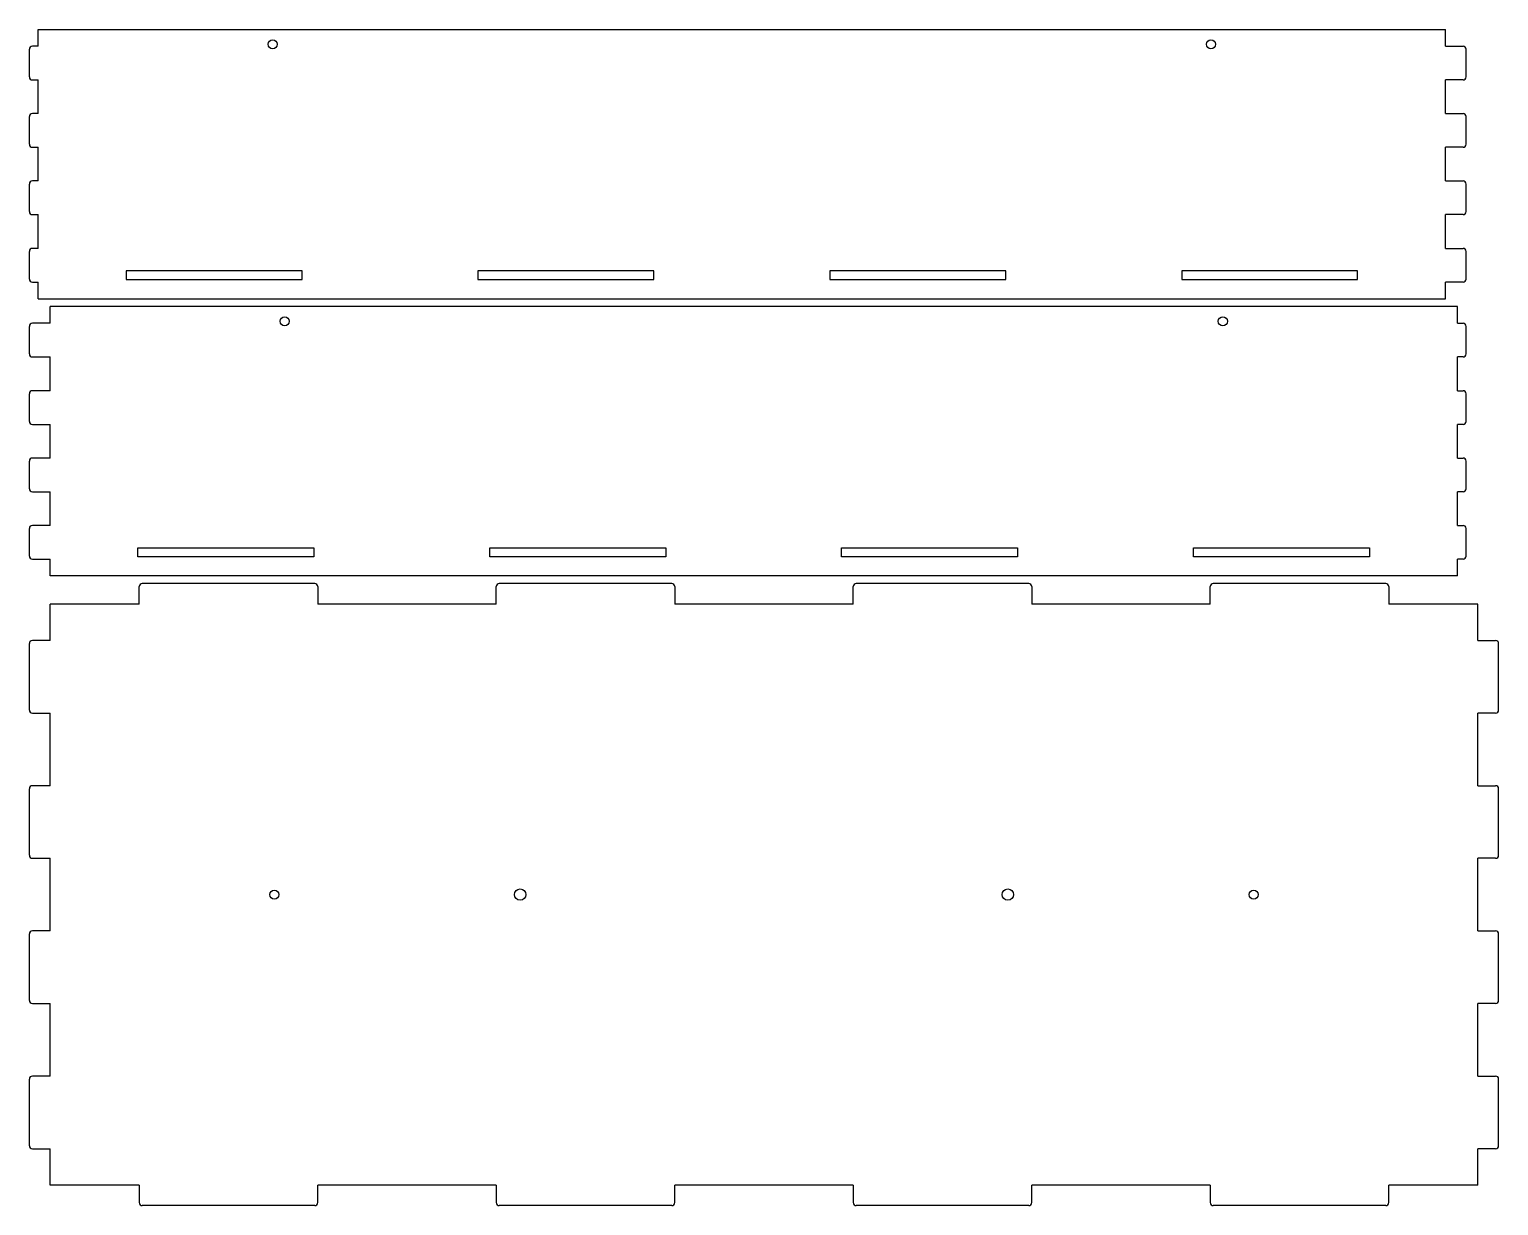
# Model space of a CAD drawing. Header units: millimetres. Extents: x 0 to 969, y 0 to 776.
import ezdxf

# ---------------------------------------------------------------- set-up
doc = ezdxf.new("R2010")
doc.units = ezdxf.units.MM
doc.layers.add('SheetCutProfiles', color=7, linetype='CONTINUOUS')

msp = doc.modelspace()

# ---------------------------------------------------------------- linework, layer by layer
at = {"layer": 'SheetCutProfiles'}
for p, q in [((5.8, 776), (934.2, 776)), ((5.8, 764.8875), (5.8, 776)), ((934.2, 764.8875), (934.2, 776)), ((0, 744.6625), (0, 762.8875)), ((5.8, 764.8875), (2, 764.8875)), ((934.2, 764.8875), (945.8, 764.8875)), ((947.8, 744.6625), (947.8, 762.8875)), ((2, 742.6625), (5.8, 742.6625)), ((5.8, 720.4375), (5.8, 742.6625)), ((934.2, 720.4375), (934.2, 742.6625)), ((945.8, 742.6625), (934.2, 742.6625)), ((0, 700.2125), (0, 718.4375)), ((5.8, 720.4375), (2, 720.4375)), ((934.2, 720.4375), (945.8, 720.4375)), ((947.8, 700.2125), (947.8, 718.4375)), ((2, 698.2125), (5.8, 698.2125)), ((5.8, 675.9875), (5.8, 698.2125)), ((934.2, 675.9875), (934.2, 698.2125)), ((945.8, 698.2125), (934.2, 698.2125)), ((0, 655.7625), (0, 673.9875)), ((5.8, 675.9875), (2, 675.9875)), ((934.2, 675.9875), (945.8, 675.9875)), ((947.8, 655.7625), (947.8, 673.9875)), ((2, 653.7625), (5.8, 653.7625)), ((5.8, 631.5375), (5.8, 653.7625)), ((934.2, 631.5375), (934.2, 653.7625)), ((945.8, 653.7625), (934.2, 653.7625)), ((5.8, 631.5375), (2, 631.5375)), ((934.2, 631.5375), (945.8, 631.5375)), ((0, 611.3125), (0, 629.5375)), ((947.8, 611.3125), (947.8, 629.5375)), ((179.875, 616.7), (63.825, 616.7)), ((63.825, 616.7), (63.825, 610.9)), ((63.825, 610.9), (179.875, 610.9)), ((179.875, 610.9), (179.875, 616.7)), ((411.975, 616.7), (295.925, 616.7)), ((295.925, 616.7), (295.925, 610.9)), ((295.925, 610.9), (411.975, 610.9)), ((411.975, 610.9), (411.975, 616.7)), ((644.075, 616.7), (528.025, 616.7)), ((528.025, 616.7), (528.025, 610.9)), ((528.025, 610.9), (644.075, 610.9)), ((644.075, 610.9), (644.075, 616.7)), ((876.175, 616.7), (760.125, 616.7)), ((760.125, 616.7), (760.125, 610.9)), ((760.125, 610.9), (876.175, 610.9)), ((876.175, 610.9), (876.175, 616.7)), ((2, 609.3125), (5.8, 609.3125)), ((5.8, 598.2), (5.8, 609.3125)), ((934.2, 598.2), (934.2, 609.3125)), ((945.8, 609.3125), (934.2, 609.3125)), ((5.8, 598.2), (934.2, 598.2)), ((13.6, 582.0875), (13.6, 593.2)), ((942, 593.2), (13.6, 593.2)), ((942, 582.0875), (942, 593.2)), ((13.6, 582.0875), (2, 582.0875)), ((942, 582.0875), (945.8, 582.0875)), ((0, 561.8625), (0, 580.0875)), ((947.8, 561.8625), (947.8, 580.0875)), ((2, 559.8625), (13.6, 559.8625)), ((13.6, 537.6375), (13.6, 559.8625)), ((945.8, 559.8625), (942, 559.8625)), ((942, 537.6375), (942, 559.8625)), ((0, 517.4125), (0, 535.6375)), ((13.6, 537.6375), (2, 537.6375)), ((942, 537.6375), (945.8, 537.6375)), ((947.8, 517.4125), (947.8, 535.6375)), ((2, 515.4125), (13.6, 515.4125)), ((13.6, 493.1875), (13.6, 515.4125)), ((945.8, 515.4125), (942, 515.4125)), ((942, 493.1875), (942, 515.4125)), ((0, 472.9625), (0, 491.1875)), ((13.6, 493.1875), (2, 493.1875)), ((942, 493.1875), (945.8, 493.1875)), ((947.8, 472.9625), (947.8, 491.1875)), ((2, 470.9625), (13.6, 470.9625)), ((13.6, 448.7375), (13.6, 470.9625)), ((945.8, 470.9625), (942, 470.9625)), ((942, 448.7375), (942, 470.9625)), ((0, 428.5125), (0, 446.7375)), ((13.6, 448.7375), (2, 448.7375)), ((942, 448.7375), (945.8, 448.7375)), ((947.8, 428.5125), (947.8, 446.7375)), ((2, 426.5125), (13.6, 426.5125)), ((13.6, 415.4), (13.6, 426.5125)), ((71.625, 433.9), (187.675, 433.9)), ((71.625, 428.1), (71.625, 433.9)), ((187.675, 428.1), (71.625, 428.1)), ((187.675, 433.9), (187.675, 428.1)), ((303.725, 433.9), (419.775, 433.9)), ((303.725, 428.1), (303.725, 433.9)), ((419.775, 428.1), (303.725, 428.1)), ((419.775, 433.9), (419.775, 428.1)), ((535.825, 433.9), (651.875, 433.9)), ((535.825, 428.1), (535.825, 433.9)), ((651.875, 428.1), (535.825, 428.1)), ((651.875, 433.9), (651.875, 428.1)), ((767.925, 433.9), (883.975, 433.9)), ((767.925, 428.1), (767.925, 433.9)), ((883.975, 428.1), (767.925, 428.1)), ((883.975, 433.9), (883.975, 428.1)), ((945.8, 426.5125), (942, 426.5125)), ((942, 415.4), (942, 426.5125)), ((942, 415.4), (13.6, 415.4)), ((72.475, 396.8), (72.475, 408.4)), ((188.225, 410.4), (74.475, 410.4)), ((190.225, 408.4), (190.225, 396.8)), ((307.975, 396.8), (307.975, 408.4)), ((423.725, 410.4), (309.975, 410.4)), ((425.725, 408.4), (425.725, 396.8)), ((543.475, 396.8), (543.475, 408.4)), ((659.225, 410.4), (545.475, 410.4)), ((661.225, 408.4), (661.225, 396.8)), ((778.975, 396.8), (778.975, 408.4)), ((894.725, 410.4), (780.975, 410.4)), ((896.725, 408.4), (896.725, 396.8)), ((13.6, 372.85), (13.6, 396.8)), ((72.475, 396.8), (13.6, 396.8)), ((307.975, 396.8), (190.225, 396.8)), ((543.475, 396.8), (425.725, 396.8)), ((778.975, 396.8), (661.225, 396.8)), ((955.6, 396.8), (896.725, 396.8)), ((955.6, 372.85), (955.6, 396.8)), ((0, 326.95), (0, 370.85)), ((13.6, 372.85), (2, 372.85)), ((955.6, 372.85), (967.2, 372.85)), ((969.2, 326.95), (969.2, 370.85)), ((2, 324.95), (13.6, 324.95)), ((13.6, 277.05), (13.6, 324.95)), ((967.2, 324.95), (955.6, 324.95)), ((955.6, 277.05), (955.6, 324.95)), ((0, 231.15), (0, 275.05)), ((13.6, 277.05), (2, 277.05)), ((955.6, 277.05), (967.2, 277.05)), ((969.2, 231.15), (969.2, 275.05)), ((2, 229.15), (13.6, 229.15)), ((13.6, 181.25), (13.6, 229.15)), ((967.2, 229.15), (955.6, 229.15)), ((955.6, 181.25), (955.6, 229.15)), ((0, 135.35), (0, 179.25)), ((13.6, 181.25), (2, 181.25)), ((955.6, 181.25), (967.2, 181.25)), ((969.2, 135.35), (969.2, 179.25)), ((2, 133.35), (13.6, 133.35)), ((13.6, 85.45), (13.6, 133.35)), ((967.2, 133.35), (955.6, 133.35)), ((955.6, 85.45), (955.6, 133.35)), ((0, 39.55), (0, 83.45)), ((13.6, 85.45), (2, 85.45)), ((955.6, 85.45), (967.2, 85.45)), ((969.2, 39.55), (969.2, 83.45)), ((2, 37.55), (13.6, 37.55)), ((13.6, 13.6), (13.6, 37.55)), ((967.2, 37.55), (955.6, 37.55)), ((955.6, 13.6), (955.6, 37.55)), ((72.475, 13.6), (13.6, 13.6)), ((72.475, 13.6), (72.475, 2)), ((307.975, 13.6), (190.225, 13.6)), ((190.225, 2), (190.225, 13.6)), ((307.975, 13.6), (307.975, 2)), ((543.475, 13.6), (425.725, 13.6)), ((425.725, 2), (425.725, 13.6)), ((543.475, 13.6), (543.475, 2)), ((778.975, 13.6), (661.225, 13.6)), ((661.225, 2), (661.225, 13.6)), ((778.975, 13.6), (778.975, 2)), ((955.6, 13.6), (896.725, 13.6)), ((896.725, 2), (896.725, 13.6)), ((188.225, 0), (74.475, 0)), ((423.725, 0), (309.975, 0)), ((659.225, 0), (545.475, 0)), ((894.725, 0), (780.975, 0))]:
    msp.add_line(p, q, dxfattribs=at)
for centre, radius in [((160.5333, 766.2), 3), ((779.4667, 766.2), 3), ((168.3333, 583.4), 3), ((787.2667, 583.4), 3), ((161.5333, 205.2), 3), ((323.7333, 205.2), 3.75), ((645.4667, 205.2), 3.75), ((807.6667, 205.2), 3)]:
    msp.add_circle(centre, radius, dxfattribs=at)
for centre, start, end in [((2, 762.8875), 90, 180), ((945.8, 762.8875), 0, 90), ((2, 744.6625), 180, -90), ((945.8, 744.6625), -90, 0), ((2, 718.4375), 90, 180), ((945.8, 718.4375), 0, 90), ((2, 700.2125), 180, -90), ((945.8, 700.2125), -90, 0), ((2, 673.9875), 90, 180), ((945.8, 673.9875), 0, 90), ((2, 655.7625), 180, -90), ((945.8, 655.7625), -90, 0), ((2, 629.5375), 90, 180), ((945.8, 629.5375), 0, 90), ((2, 611.3125), 180, -90), ((945.8, 611.3125), -90, 0), ((2, 580.0875), 90, 180), ((945.8, 580.0875), 0, 90), ((2, 561.8625), 180, -90), ((945.8, 561.8625), -90, 0), ((2, 535.6375), 90, 180), ((945.8, 535.6375), 0, 90), ((2, 517.4125), 180, -90), ((945.8, 517.4125), -90, 0), ((2, 491.1875), 90, 180), ((945.8, 491.1875), 0, 90), ((2, 472.9625), 180, -90), ((945.8, 472.9625), -90, 0), ((2, 446.7375), 90, 180), ((945.8, 446.7375), 0, 90), ((2, 428.5125), 180, -90), ((945.8, 428.5125), -90, 0), ((74.475, 408.4), 90, 180), ((188.225, 408.4), 0, 90), ((309.975, 408.4), 90, 180), ((423.725, 408.4), 0, 90), ((545.475, 408.4), 90, 180), ((659.225, 408.4), 0, 90), ((780.975, 408.4), 90, 180), ((894.725, 408.4), 0, 90), ((2, 370.85), 90, 180), ((967.2, 370.85), 0, 90), ((2, 326.95), 180, -90), ((967.2, 326.95), -90, 0), ((2, 275.05), 90, 180), ((967.2, 275.05), 0, 90), ((2, 231.15), 180, -90), ((967.2, 231.15), -90, 0), ((2, 179.25), 90, 180), ((967.2, 179.25), 0, 90), ((2, 135.35), 180, -90), ((967.2, 135.35), -90, 0), ((2, 83.45), 90, 180), ((967.2, 83.45), 0, 90), ((2, 39.55), 180, -90), ((967.2, 39.55), -90, 0), ((74.475, 2), 180, -90), ((188.225, 2), -90, 0), ((309.975, 2), 180, -90), ((423.725, 2), -90, 0), ((545.475, 2), 180, -90), ((659.225, 2), -90, 0), ((780.975, 2), 180, -90), ((894.725, 2), -90, 0)]:
    msp.add_arc(centre, 2, start, end, dxfattribs=at)

doc.saveas('drawing.dxf')
